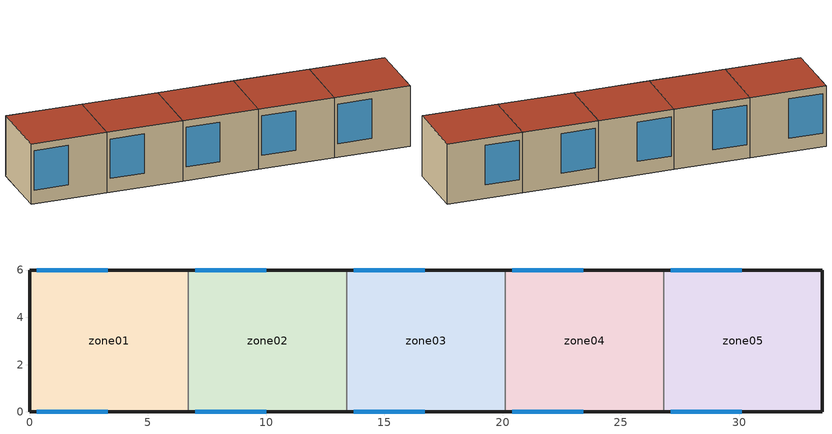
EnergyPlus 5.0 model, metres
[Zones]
zone01
 floor ground (GROUND_FLOOR): 6.7,6 6.7,0 0,0 0,6 z0
 wall outside (EXT_WALL): 6.7,6 0,6 0,0 6.7,0 z0:5.5
 wall to zone02 (ADJ_WALL): 6.7,0 6.7,6 z0:5.5
 window (EXT_WINDOW1): 0.3,0 3.3,0 / 3.3,6 0.3,6 z1.25:4.85
 roof outside (EXT_ROOF): 0,6 0,0 6.7,0 6.7,6 z5.5
zone02
 floor ground (GROUND_FLOOR): 13.4,6 13.4,0 6.7,0 6.7,6 z0
 wall outside (EXT_WALL): 13.4,6 6.7,6 / 6.7,0 13.4,0 z0:5.5
 wall to zone03 (ADJ_WALL): 13.4,0 13.4,6 z0:5.5
 wall to zone01 (ADJ_WALL): 6.7,6 6.7,0 z0:5.5
 window (EXT_WINDOW1): 7,0 10,0 / 10,6 7,6 z1.25:4.85
 roof outside (EXT_ROOF): 6.7,6 6.7,0 13.4,0 13.4,6 z5.5
zone03
 floor ground (GROUND_FLOOR): 20.1,6 20.1,0 13.4,0 13.4,6 z0
 wall outside (EXT_WALL): 20.1,6 13.4,6 / 13.4,0 20.1,0 z0:5.5
 wall to zone04 (ADJ_WALL): 20.1,0 20.1,6 z0:5.5
 wall to zone02 (ADJ_WALL): 13.4,6 13.4,0 z0:5.5
 window (EXT_WINDOW1): 13.7,0 16.7,0 / 16.7,6 13.7,6 z1.25:4.85
 roof outside (EXT_ROOF): 13.4,6 13.4,0 20.1,0 20.1,6 z5.5
zone04
 floor ground (GROUND_FLOOR): 26.8,6 26.8,0 20.1,0 20.1,6 z0
 wall outside (EXT_WALL): 26.8,6 20.1,6 / 20.1,0 26.8,0 z0:5.5
 wall to zone05 (ADJ_WALL): 26.8,0 26.8,6 z0:5.5
 wall to zone03 (ADJ_WALL): 20.1,6 20.1,0 z0:5.5
 window (EXT_WINDOW1): 20.4,0 23.4,0 / 23.4,6 20.4,6 z1.25:4.85
 roof outside (EXT_ROOF): 20.1,6 20.1,0 26.8,0 26.8,6 z5.5
zone05
 floor ground (GROUND_FLOOR): 33.5,6 33.5,0 26.8,0 26.8,6 z0
 wall outside (EXT_WALL): 26.8,0 33.5,0 33.5,6 26.8,6 z0:5.5
 wall to zone04 (ADJ_WALL): 26.8,6 26.8,0 z0:5.5
 window (EXT_WINDOW1): 27.1,0 30.1,0 / 30.1,6 27.1,6 z1.25:4.85
 roof outside (EXT_ROOF): 26.8,6 26.8,0 33.5,0 33.5,6 z5.5
[Building]
TRNSYS18: North Axis {deg}=0; Terrain=City; Loads Convergence Tolerance Value=0; Temperature Convergence Tolerance Value {deltaC}=0; Solar Distribution=FullInteriorAndExterior; Maximum Number of Warmup Days=0
[Site:Location]
not used: Latitude {deg}=0; Longitude {deg}=0; Time Zone {hr}=0; Elevation {m}=0
[Construction]
GROUND_FLOOR; EXT_WALL; EXT_ROOF; ADJ_WALL; EXT_WINDOW1: 
[WindowProperty:ShadingControl]
ESHADE=0; ISHADE=INPUT 1*MAX_ISHADE : SHADECNTRL=ISHADE_INTERNAL
[SurfaceProperty:OtherSideCoefficients]
BOUNDARY=IDENTICAL; BOUNDARY=INPUT 1*TBOUNDARY; BOUNDARY=INPUT 1*TBOUNDARY_2; BOUNDARY=INPUT 1*TBOUNDARY_3; BOUNDARY=INPUT 1*TGROUND; BOUNDARY=20; BOUNDARY=15
[Zone] Multiplier=1
zone01; zone02; zone03; zone04; zone05
